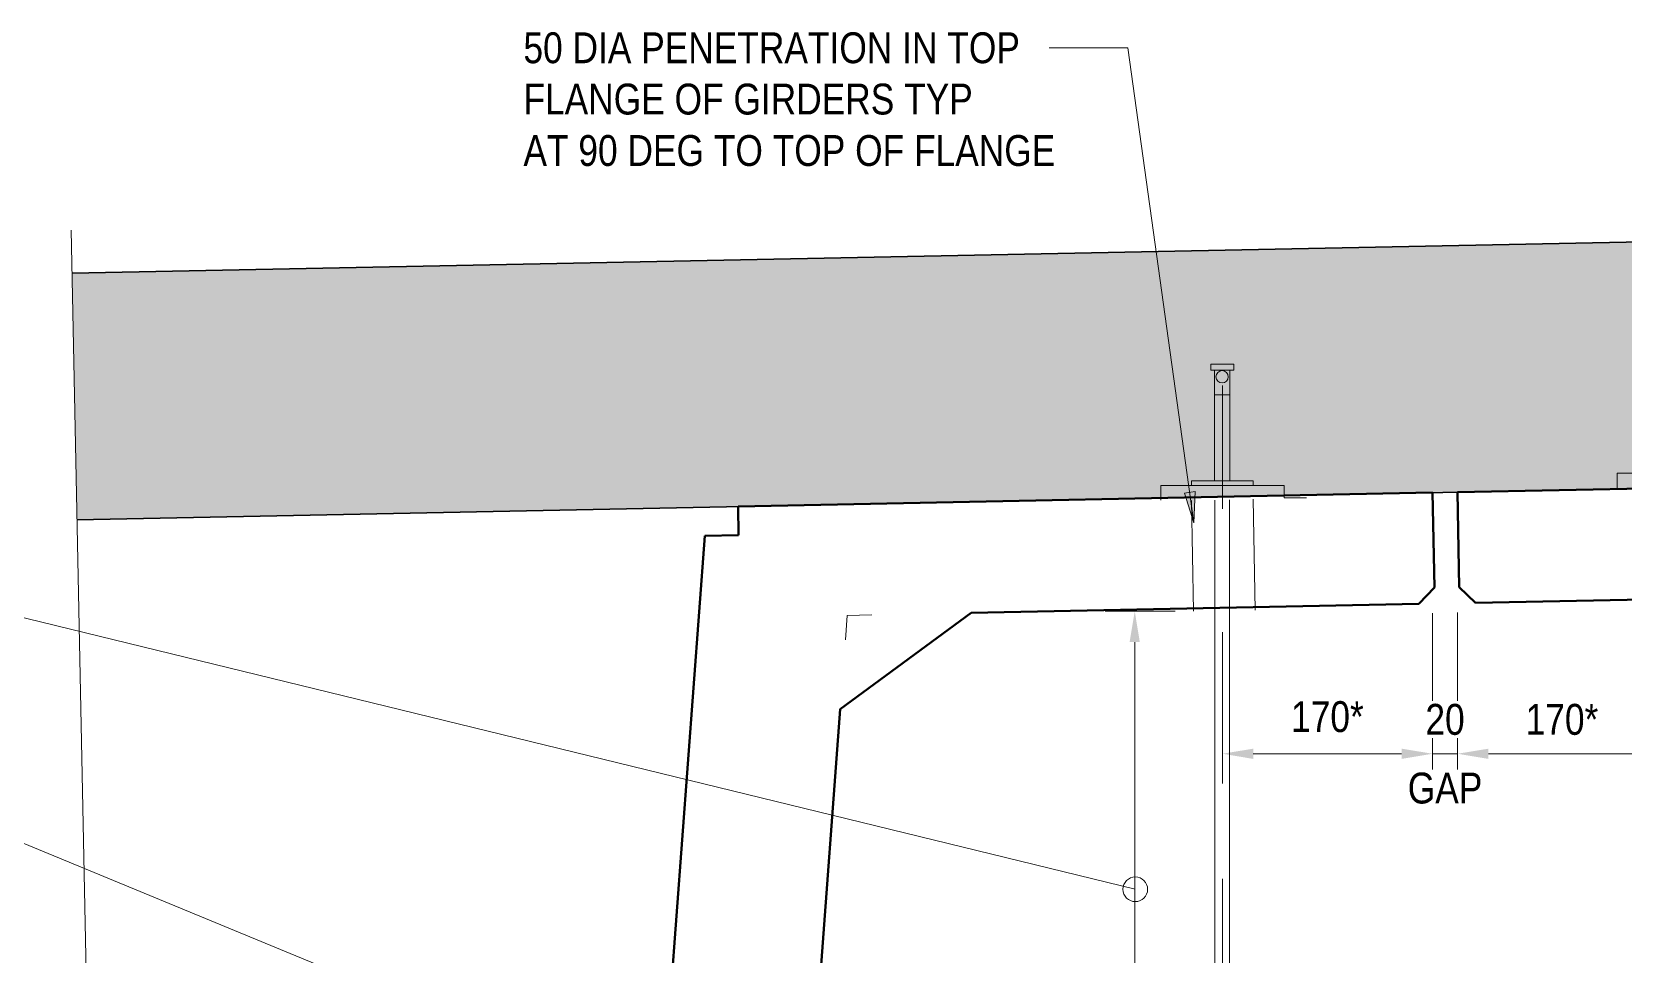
# Model space of a CAD drawing. Header units: metres. Extents: x 0.2 to 10.3, y 2.7 to 5.5.
# Drawn here: x 2.078 to 3.369, y 4.756 to 5.505 of the extents above; entities that cross this region are included whole.
import ezdxf

# ---------------------------------------------------------------- set-up
doc = ezdxf.new("R2010")
doc.units = ezdxf.units.M
doc.linetypes.add('JacobsCenter', pattern=[0.015, 0.009, -0.0015, 0.003, -0.0015])
doc.linetypes.add('JacobsDash', pattern=[0.0045, 0.003, -0.0015])
doc.layers.get('Defpoints').update_dxf_attribs({"color": 41})
for name, color, linetype, lineweight in [('A-ANNO-DIMS', 7, 'Continuous', 9), ('A-DETL', 7, 'Continuous', 13), ('A-DETL-GENF', 7, 'Continuous', 9), ('G-ANNO-TEXT', 7, 'Continuous', 9)]:
    doc.layers.add(name, color=color, linetype=linetype, lineweight=lineweight)
doc.styles.add('Arial Narrow_2', font='ARIALN.TTF', dxfattribs={"height": 0.025})
doc.styles.add('Arial Narrow_3', font='ARIALN.TTF', dxfattribs={"height": 0.025})
doc.dimstyles.new('Dimension_Standard_O__mm_', dxfattribs={"dimscale": 0.3048, "dimtxt": 0.025586, "dimasz": 0.082021, "dimexe": 0.07874, "dimexo": 0.049213, "dimgap": 0.049213, "dimtad": 1, "dimdec": 0, "dimlfac": 1000, "dimzin": 0, "dimdsep": 46, "dimtxsty": 'Arial Narrow_3', "dimsah": 1, "dimcen": 0.09, "dimaunit": 1, "dimadec": 4, "dimazin": 0, "dimtfac": 1, "dimtdec": 4, "dimtix": 1, "dimtmove": 0, "dimatfit": 3, "dimfxl": 1, "dimtvp": 1, "dimtfill": 1, "dimtolj": 1, "dimtzin": 0, "dimlwd": 18, "dimlwe": 18, "dimarcsym": 2})
doc.dimstyles.new('Dimension_Standard_O__mm__1', dxfattribs={"dimscale": 0.3048, "dimtxt": 0.025586, "dimasz": 0.082021, "dimexe": 0.07874, "dimexo": 0.049213, "dimgap": 0.049213, "dimtad": 1, "dimdec": 0, "dimlfac": 1000, "dimzin": 0, "dimdsep": 46, "dimtxsty": 'Arial Narrow_2', "dimsah": 1, "dimcen": 0.09, "dimaunit": 1, "dimadec": 4, "dimazin": 0, "dimtfac": 1, "dimtdec": 4, "dimtix": 1, "dimtmove": 0, "dimatfit": 3, "dimfxl": 1, "dimtvp": 1, "dimtfill": 1, "dimtolj": 1, "dimtzin": 0, "dimlwd": 18, "dimlwe": 18, "dimarcsym": 2})

# ---------------------------------------------------------------- blocks, each defined once
blk = doc.blocks.new('1815 DEEP SUPER-T GIRDER_2D - 1815 DEEP SUPER-T GIRDER_2D-7372020-DRG-2873256 - TYPE 7 HANGER _1X80 DIA OR 2X80 DIA AND 1X150 DIA_')
at = {"layer": 'A-DETL-GENF', "lineweight": 50}
for p, q in [((0.4267, 0.0602), (0.99, 0.0602)), ((0.4267, 0.037), (0.4267, 0.0602)), ((0.99, -0.0168), (0.99, 0.0602)), ((0.3993, 0.037), (0.2655, -1.3748)), ((0.4267, 0.037), (0.3993, 0.037)), ((0.977, -0.0298), (0.99, -0.0168)), ((0.5063, -0.1056), (0.6139, -0.0298)), ((0.6139, -0.0298), (0.977, -0.0298)), ((0.5063, -0.1056), (0.3512, -1.7429))]:
    blk.add_line(p, q, dxfattribs=at)
at = {"layer": 'A-DETL-GENF', "color": 8, "true_color": 0x808080}
for p, q in [((0.5135, -0.0298), (0.5116, -0.0496)), ((0.5335, -0.0298), (0.5135, -0.0298))]:
    blk.add_line(p, q, dxfattribs=at)
blk = doc.blocks.new('1815 DEEP SUPER-T GIRDER_2D - 1815 DEEP SUPER-T GIRDER_2D-V1-DRG-2873256 - TYPE 7 HANGER _1X80 DIA OR 2X80 DIA AND 1X150 DIA_')
at = {"layer": 'A-DETL-GENF', "lineweight": 50}
for p, q in [((-0.99, 0.0602), (-0.4267, 0.0602)), ((-0.99, -0.0168), (-0.99, 0.0602)), ((-0.977, -0.0298), (-0.99, -0.0168)), ((-0.977, -0.0298), (-0.6139, -0.0298))]:
    blk.add_line(p, q, dxfattribs=at)
blk = doc.blocks.new('CS_DET_BreakLine_ViewScale - CS_Std BreakLine-7262363-DRG-2873256 - TYPE 7 HANGER _1X80 DIA OR 2X80 DIA AND 1X150 DIA_')
at = {"layer": 'A-DETL-GENF'}
blk.add_line((1.0043, 0), (-0.03, 0), dxfattribs=at)
blk = doc.blocks.new('DIMBLOCK4-DRG-2873256 - TYPE 7 HANGER _1X80 DIA OR 2X80 DIA AND 1X150 DIA_')
at = {"layer": 'A-ANNO-DIMS', "color": 0, "lineweight": 18, "transparency": 16777216}
for p, q in [((3.2137, 5.0333), (3.2137, 4.8952)), ((3.0434, 4.9218), (3.0434, 4.8952)), ((3.0684, 4.9192), (3.1887, 4.9192))]:
    blk.add_line(p, q, dxfattribs=at)
at = {"layer": 'A-ANNO-DIMS', "color": 0, "transparency": 16777216}
for points in [[(3.0684, 4.9233), (3.0684, 4.915), (3.0434, 4.9192)], [(3.1887, 4.9233), (3.1887, 4.915), (3.2137, 4.9192)]]:
    blk.add_solid(points, dxfattribs=at)
at = {"layer": 'Defpoints', "color": 0, "transparency": 16777216}
for p in [(3.2137, 5.0483), (3.0434, 4.9368), (3.2137, 4.9192)]:
    blk.add_point(p, dxfattribs=at)
at = {"layer": 'A-ANNO-DIMS', "color": 0, "lineweight": 18, "transparency": 16777216, "insert": (3.1285, 4.9491), "char_height": 0.025, "width": 0.070178, "attachment_point": 5, "style": 'Arial Narrow_3', "bg_fill": 3, "box_fill_scale": 1.1, "bg_fill_color": 256, "bg_fill_true_color": 13158600, "bg_fill_transparency": 0}
blk.add_mtext('\\A1;\u200c170*', dxfattribs=at)
blk = doc.blocks.new('DIMBLOCK5-DRG-2873256 - TYPE 7 HANGER _1X80 DIA OR 2X80 DIA AND 1X150 DIA_')
at = {"layer": 'A-ANNO-DIMS', "color": 0, "lineweight": 18, "transparency": 16777216}
for p, q in [((3.2341, 5.0337), (3.2341, 4.8952)), ((3.4034, 4.9218), (3.4034, 4.8952)), ((3.2591, 4.9192), (3.3784, 4.9192))]:
    blk.add_line(p, q, dxfattribs=at)
at = {"layer": 'A-ANNO-DIMS', "color": 0, "transparency": 16777216}
for points in [[(3.2591, 4.9233), (3.2591, 4.915), (3.2341, 4.9192)], [(3.3784, 4.9233), (3.3784, 4.915), (3.4034, 4.9192)]]:
    blk.add_solid(points, dxfattribs=at)
at = {"layer": 'Defpoints', "color": 0, "transparency": 16777216}
for p in [(3.2341, 5.0487), (3.4034, 4.9368), (3.4034, 4.9192)]:
    blk.add_point(p, dxfattribs=at)
at = {"layer": 'A-ANNO-DIMS', "color": 0, "lineweight": 18, "transparency": 16777216, "insert": (3.3187, 4.9469), "char_height": 0.025, "width": 0.070178, "attachment_point": 5, "style": 'Arial Narrow_2', "bg_fill": 3, "box_fill_scale": 1.1, "bg_fill_color": 256, "bg_fill_true_color": 13158600, "bg_fill_transparency": 0}
blk.add_mtext('\\A1;170*', dxfattribs=at)
blk = doc.blocks.new('DIMBLOCK6-DRG-2873256 - TYPE 7 HANGER _1X80 DIA OR 2X80 DIA AND 1X150 DIA_')
at = {"layer": 'A-ANNO-DIMS', "color": 0, "lineweight": 18, "transparency": 16777216}
for p, q in [((3.2137, 5.0333), (3.2137, 4.8952)), ((3.2341, 5.0337), (3.2341, 4.8952)), ((3.1887, 4.9192), (3.1637, 4.9192)), ((3.2137, 4.9192), (3.2341, 4.9192)), ((3.2591, 4.9192), (3.2841, 4.9192))]:
    blk.add_line(p, q, dxfattribs=at)
at = {"layer": 'A-ANNO-DIMS', "color": 0, "transparency": 16777216}
for points in [[(3.1887, 4.9233), (3.1887, 4.915), (3.2137, 4.9192)], [(3.2591, 4.9233), (3.2591, 4.915), (3.2341, 4.9192)]]:
    blk.add_solid(points, dxfattribs=at)
at = {"layer": 'Defpoints', "color": 0, "transparency": 16777216}
for p in [(3.2137, 5.0483), (3.2341, 5.0487), (3.2341, 4.9192)]:
    blk.add_point(p, dxfattribs=at)
at = {"layer": 'A-ANNO-DIMS', "color": 0, "lineweight": 18, "transparency": 16777216, "char_height": 0.025, "width": 0.072615, "attachment_point": 5, "style": 'Arial Narrow_2', "bg_fill": 3, "box_fill_scale": 1.1, "bg_fill_color": 256, "bg_fill_true_color": 13158600, "bg_fill_transparency": 0}
for s, insert in [('\\A1;20', (3.2239, 4.9469)), ('\\A1;GAP', (3.2239, 4.8912))]:
    blk.add_mtext(s, dxfattribs=dict(at, insert=insert))
blk = doc.blocks.new('DIMBLOCK7-DRG-2873256 - TYPE 7 HANGER _1X80 DIA OR 2X80 DIA AND 1X150 DIA_')
at = {"layer": 'A-ANNO-DIMS', "color": 0, "lineweight": 18, "transparency": 16777216}
for p, q in [((3.005, 5.0347), (2.9483, 5.0347)), ((2.9723, 4.3504), (2.9723, 5.0097)), ((3.087, 4.3254), (2.9483, 4.3254))]:
    blk.add_line(p, q, dxfattribs=at)
at = {"layer": 'A-ANNO-DIMS', "color": 0, "transparency": 16777216}
for points in [[(2.9681, 5.0097), (2.9764, 5.0097), (2.9723, 5.0347)], [(2.9681, 4.3504), (2.9764, 4.3504), (2.9723, 4.3254)]]:
    blk.add_solid(points, dxfattribs=at)
at = {"layer": 'Defpoints', "color": 0, "transparency": 16777216}
for p in [(2.9723, 5.0347), (3.02, 5.0347), (3.102, 4.3254)]:
    blk.add_point(p, dxfattribs=at)
at = {"layer": 'A-ANNO-DIMS', "color": 0, "lineweight": 18, "transparency": 16777216, "insert": (2.9424, 4.6801), "char_height": 0.025, "attachment_point": 5, "rotation": 90, "style": 'Arial Narrow_2', "bg_fill": 3, "box_fill_scale": 1.1, "bg_fill_color": 256, "bg_fill_true_color": 13158600, "bg_fill_transparency": 0}
blk.add_mtext('\\A1;\u200c', dxfattribs=at)

msp = doc.modelspace()

# ---------------------------------------------------------------- hatches: boundary and pattern name
at = {"layer": 'A-DETL-GENF'}
h = msp.add_hatch(dxfattribs=at)
h.set_pattern_fill('FP_1', color=256, style=0, pattern_type=2)
h.set_pattern_definition([(50, (6.772495, 0), (0.0925501, -0.0080936), [0.00968, -0.10645]), (355, (6.77249, 0), (-0.0178988, 0.0970593), [0.00774, -0.08516]), (100.451, (6.780205, -0.00067), (0.0746521, 0.0889572), [0.00822, -0.09047]), (46.184, (6.7725, 0.02581), (0.137706, -0.0213563), [0.01452, -0.15968]), (96.636, (6.78397, 0.02403), (0.1206032, 0.1256891), [0.01234, -0.1357]), (351.184, (6.7725, 0.02581), (0.1205986, 0.1256918), [0.01161, -0.12774]), (21, (6.785395, 0.01935), (0.0770223, -0.05194804), [0.00968, -0.10645]), (326, (6.78539, 0.01935), (0.0314006, 0.0935675), [0.00774, -0.08516]), (71.451, (6.791815, 0.01503), (0.1084195, 0.0416117), [0.00822, -0.09047]), (37.5, (6.772495, 0), (0.00156777, 0.04294984), [0.00034, -0.08379, 0.00034, -0.08612, -0.08548]), (37.5, (6.772495, 0), (0.00156777, 0.04294984), [-0.17058, 0.00034, -0.08515]), (7.5, (6.772495, 0), (0.0339471, 0.0508964), [0.00034, -0.04895, 0.00034, -0.08186, -0.03258]), (7.5, (6.772495, 0), (0.0339471, 0.0508964), [-0.13148, 0.00034, -0.03225]), (327.5, (6.743725, 0), (0.06888044, -0.00291612), [0.00034, -0.03192, 0.00034, -0.10031, -0.13355]), (327.5, (6.743725, 0), (0.06888044, -0.00291612), [-0.1329, 0.00034, -0.13321]), (317.5, (6.730815, 0), (0.07524634, 0.0129182), [0.00034, -0.0416, 0.00034, -0.0665, -0.09484]), (317.5, (6.730815, 0), (0.07524634, 0.0129182), [-0.10877, 0.00034, -0.0945])])
h.paths.add_polyline_path([(2.1146, 5.1089), (4.2318, 5.1512), (4.228, 5.3512), (2.1106, 5.3088)])
at = {"layer": 'G-ANNO-TEXT'}
msp.add_hatch(color=256, dxfattribs=at).paths.add_polyline_path([(3.0203, 5.1064), (3.0213, 5.1317), (3.0125, 5.1305)])

# ---------------------------------------------------------------- linework, layer by layer
at = {"layer": 'A-DETL', "lineweight": 35}
for p, q in [((2.1106, 5.3088), (4.228, 5.3512)), ((2.1146, 5.1089), (4.2318, 5.1512))]:
    msp.add_line(p, q, dxfattribs=at)
at = {"layer": 'A-DETL', "linetype": 'JacobsCenter', "lineweight": 9}
for p, q in [((3.0434, 4.1177), (3.0434, 5.2627)), ((3.0435, 5.1181), (3.0434, 5.125))]:
    msp.add_line(p, q, dxfattribs=at)
at = {"layer": 'A-DETL', "lineweight": 9}
for p, q in [((3.0525, 5.2352), (3.034, 5.2352)), ((3.034, 5.2302), (3.034, 5.2352)), ((3.0525, 5.2302), (3.034, 5.2302)), ((3.037, 5.1404), (3.037, 5.2302)), ((3.0495, 5.1404), (3.0495, 5.2302)), ((3.0525, 5.2302), (3.0525, 5.2352)), ((3.0492, 5.2102), (3.0372, 5.2102))]:
    msp.add_line(p, q, dxfattribs=at)
at = {"layer": 'A-DETL'}
for p, q in [((3.0684, 5.1404), (3.0184, 5.1404)), ((3.0184, 5.1404), (3.0184, 5.1367)), ((3.0684, 5.1404), (3.0684, 5.1367))]:
    msp.add_line(p, q, dxfattribs=at)
at = {"layer": 'A-DETL', "lineweight": 18}
for p, q in [((3.3634, 5.1348), (3.3634, 5.1466)), ((3.3634, 5.1466), (3.4554, 5.1466)), ((2.9934, 5.1248), (2.9934, 5.1367)), ((2.9934, 5.1367), (3.0934, 5.1367)), ((3.0934, 5.1367), (3.0934, 5.1267)), ((3.0934, 5.1267), (3.1115, 5.1267)), ((3.0372, 4.2612), (3.0372, 5.1249)), ((3.0492, 4.2612), (3.0492, 5.1252))]:
    msp.add_line(p, q, dxfattribs=at)
at = {"layer": 'A-DETL', "linetype": 'JacobsDash'}
for p, q in [((3.02, 5.0347), (3.0182, 5.1245)), ((3.07, 5.0357), (3.0682, 5.1257))]:
    msp.add_line(p, q, dxfattribs=at)
at = {"layer": 'A-DETL', "lineweight": 9}
msp.add_circle((3.0431, 5.2248), 0.005, dxfattribs=at)
at = {"layer": 'G-ANNO-TEXT'}
for p, q in [((2.9288, 5.4916), (2.903, 5.4916)), ((2.9667, 5.4916), (2.9288, 5.4916)), ((3.0203, 5.1064), (2.9667, 5.4916)), ((3.0213, 5.1317), (3.0125, 5.1305)), ((3.0125, 5.1305), (3.0203, 5.1064)), ((3.0203, 5.1064), (3.0213, 5.1317))]:
    msp.add_line(p, q, dxfattribs=at)

# ---------------------------------------------------------------- block references
at = {"layer": 'A-DETL-GENF', "rotation": 271.1457923046129}
msp.add_blockref('CS_DET_BreakLine_ViewScale - CS_Std BreakLine-7262363-DRG-2873256 - TYPE 7 HANGER _1X80 DIA OR 2X80 DIA AND 1X150 DIA_', (2.1105, 5.3136), dxfattribs=at)
at = {"layer": 'A-DETL-GENF', "color": 8, "true_color": 0x808080, "rotation": 1.145792304612802}
for name, p in [('1815 DEEP SUPER-T GIRDER_2D - 1815 DEEP SUPER-T GIRDER_2D-V1-DRG-2873256 - TYPE 7 HANGER _1X80 DIA OR 2X80 DIA AND 1X150 DIA_', (4.2249, 5.0909)), ('1815 DEEP SUPER-T GIRDER_2D - 1815 DEEP SUPER-T GIRDER_2D-7372020-DRG-2873256 - TYPE 7 HANGER _1X80 DIA OR 2X80 DIA AND 1X150 DIA_', (2.2252, 5.0509))]:
    msp.add_blockref(name, p, dxfattribs=at)

# ---------------------------------------------------------------- texts
at = {"layer": 'G-ANNO-TEXT', "char_height": 0.025, "attachment_point": 1, "style": 'Arial Narrow_2', "bg_fill": 3, "box_fill_scale": 1, "bg_fill_color": 256, "bg_fill_transparency": 0}
for s, insert in [('50 DIA PENETRATION IN TOP ', (2.4766, 5.5041)), ('FLANGE OF GIRDERS TYP', (2.4766, 5.4625)), ('AT 90 DEG TO TOP OF FLANGE', (2.4766, 5.4208))]:
    msp.add_mtext(s, dxfattribs=dict(at, insert=insert))

# ---------------------------------------------------------------- next in the draw order: dimensions: what is measured, and where the dimension line sits
at = {"layer": 'A-ANNO-DIMS', "lineweight": 18}
for base, p1, p2, text, dimstyle, override, picture, middle in [((3.2137, 4.9192), (3.0434, 4.9368), (3.2137, 5.0483), '\u200c170*', 'Dimension_Standard_O__mm_', {"dimpost": '<>', "dimfxl": 0.20354}, 'DIMBLOCK4-DRG-2873256 - TYPE 7 HANGER _1X80 DIA OR 2X80 DIA AND 1X150 DIA_', (3.1285, 4.9491)), ((3.4034, 4.9192), (3.2341, 5.0487), (3.4034, 4.9368), '170*', 'Dimension_Standard_O__mm__1', {"dimpost": '<>', "dimfxl": 0.202967}, 'DIMBLOCK5-DRG-2873256 - TYPE 7 HANGER _1X80 DIA OR 2X80 DIA AND 1X150 DIA_', (3.3187, 4.9469))]:
    dim = msp.add_linear_dim(base=base, p1=p1, p2=p2, text=text, dimstyle=dimstyle, override=override, dxfattribs=at)
    dim.commit()
    dim.dimension.update_dxf_attribs({"geometry": picture, "text_midpoint": middle})

# ---------------------------------------------------------------- next in the draw order: dimensions: what is measured, and where the dimension line sits
dim = msp.add_linear_dim(base=(3.2341, 4.9192), p1=(3.2137, 5.0483), p2=(3.2341, 5.0487), text='<>\\XGAP', dimstyle='Dimension_Standard_O__mm__1', override={"dimpost": '<>', "dimfxl": 0.020393}, dxfattribs=at)
dim.commit()
dim.dimension.update_dxf_attribs({"geometry": 'DIMBLOCK6-DRG-2873256 - TYPE 7 HANGER _1X80 DIA OR 2X80 DIA AND 1X150 DIA_', "text_midpoint": (3.2239, 4.9192)})
dim = msp.add_linear_dim(base=(2.9723, 5.0347), p1=(3.102, 4.3254), p2=(3.02, 5.0347), angle=90, text='\u200c', dimstyle='Dimension_Standard_O__mm__1', override={"dimpost": '<>', "dimfxl": 0.714022}, dxfattribs=at)
dim.commit()
dim.dimension.update_dxf_attribs({"geometry": 'DIMBLOCK7-DRG-2873256 - TYPE 7 HANGER _1X80 DIA OR 2X80 DIA AND 1X150 DIA_', "text_midpoint": (2.9424, 4.6801)})

# ---------------------------------------------------------------- next in the draw order: linework, layer by layer
at = {"layer": 'G-ANNO-TEXT'}
for p, q in [((2.9727, 4.8093), (1.8798, 5.0762)), ((3.1875, 4.3862), (1.8798, 4.9254))]:
    msp.add_line(p, q, dxfattribs=at)
msp.add_circle((2.9727, 4.8093), 0.01, dxfattribs=at)

doc.saveas('drawing.dxf')
